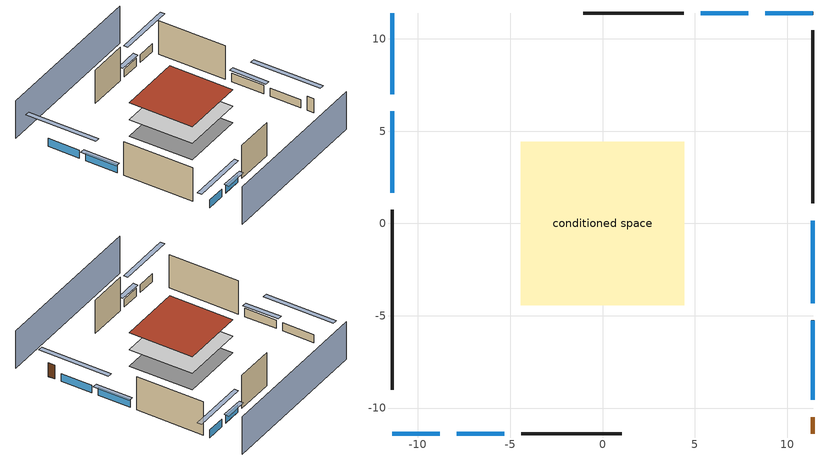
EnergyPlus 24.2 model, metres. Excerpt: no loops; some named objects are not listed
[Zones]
conditioned space
 floor outside (Floor1 construction): -4.44,-4.44 -4.44,4.44 4.44,4.44 4.44,-4.44 z0.61
 floor adiabatic (AdiabaticFloorConstruction): -4.44,-4.44 -4.44,4.44 4.44,4.44 4.44,-4.44 z3.05
 wall outside (AdiabaticWallConstruction 1): 11.41,-11.41 11.41,-10.49 z0.61:2.64
 wall outside (AdiabaticWallConstruction): -11.41,11.41 -11.41,7.01 / -11.41,6.08 -11.41,1.68 z0.61:1.8; 11.41,11.41 8.83,11.41 / 7.9,11.41 5.32,11.41 / -11.41,-11.41 -8.83,-11.41 / -7.9,-11.41 -5.32,-11.41 z0.61:1.74; 11.41,-9.57 11.41,-5.26 z0.61:1.77; 11.41,-4.33 11.41,0.16 z0.61:1.83
 wall outside (Wall1 construction): -11.41,0.75 -11.41,-9.02 z0.61:5.49
 wall outside (Wall2 construction): 4.39,11.41 -1.03,11.41 z0.61:5.49
 wall outside (Wall3 construction): 11.41,1.09 11.41,10.48 z0.61:5.49
 wall outside (Wall4 construction): -4.39,-11.41 1.03,-11.41 z0.61:5.49
 window (WindowConstruction): -11.41,11.41 -11.41,7.01 z0.61:1.8
 window (WindowConstruction 1): -11.41,6.08 -11.41,1.68 z0.61:1.8
 window (WindowConstruction 2): 11.41,11.41 8.83,11.41 z0.61:1.74
 window (WindowConstruction 3): 7.9,11.41 5.32,11.41 z0.61:1.74
 window (WindowConstruction 4): 11.41,-9.56 11.41,-5.26 z0.61:1.77
 window (WindowConstruction 5): 11.41,-4.33 11.41,0.16 z0.61:1.83
 window (WindowConstruction 6): -11.41,-11.41 -8.83,-11.41 z0.61:1.74
 window (WindowConstruction 7): -7.9,-11.41 -5.32,-11.41 z0.61:1.74
 door (Door): 11.41,-11.41 11.41,-10.49 z0.61:2.64
 ceiling adiabatic (AdiabaticFloorConstruction): 4.44,-4.44 4.44,4.44 -4.44,4.44 -4.44,-4.44 z3.05
 roof outside (Roof1 construction): -4.44,4.44 -4.44,-4.44 4.44,-4.44 4.44,4.44 z5.49
shading: 11.41,15.98 -11.41,15.98 / -11.41,-15.98 11.41,-15.98 z0:5.49; -11.41,4.26 -11.41,14.15 -12.02,14.15 -12.02,4.26 z4.54; -11.41,1.37 -11.41,6.38 -12.02,6.38 -12.02,1.37 z2.1; 6.09,11.41 14.15,11.41 14.15,12.02 6.09,12.02 z4.48; 5.02,11.41 8.2,11.41 8.2,12.02 5.02,12.02 z2.04; 11.41,-2.51 11.41,-12.31 12.02,-12.31 12.02,-2.51 z4.51; 11.41,0.46 11.41,-4.63 12.02,-4.63 12.02,0.46 z2.13; -6.09,-11.41 -14.15,-11.41 -14.15,-12.02 -6.09,-12.02 z4.48; -5.02,-11.41 -8.2,-11.41 -8.2,-12.02 -5.02,-12.02 z2.04
[Building]
Building 1: Terrain=Suburbs
[Site:Location]
Portland Intl Arpt_OR: Latitude {deg}=45.59; Longitude {deg}=-122.6; Time Zone {hr}=-8; Elevation {m}=33; Keep Site Location Information=Yes
[Site:GroundTemperature:Shallow]
10.2558, 8.96328, 8.85977, 9.47314, 11.9355, 14.3863, 16.5111, 17.8571, 17.9714, 16.8767, 14.8061, 12.4304
[Site:WaterMainsTemperature]
Calculation Method=Schedule; Temperature Schedule=mains temperature schedule
[Material] Roughness=Rough; Thermal Absorptance=0.9
Name | Thickness {m} | Conductivity {W/m-K} | Density {kg/m3} | Specific Heat {J/kg-K} | Solar Absorptance | Visible Absorptance
door material | 0.04445 | 0.0612267 | 512.64 | 1214.23 | 0.7 | 0.7
floor covering | 0.0127 | 0.0433444 | 54.468 | 1339.84 | 0.6 | 0.6
floor rigid ins | 0.051816 | 0.029427 | 32.04 | 1214.23 | 0.7 | 0.7
floor rigid ins 1; wall rigid ins | 0.512978 | 0.029427 | 32.04 | 1214.23 | 0.7 | 0.7
floor stud and cavity | 0.1397 | 0.0893242 | 92.3553 | 1139.71 | 0.7 | 0.7
floor stud and cavity 1 | 0.1397 | 1.75129 | 37.0049 | 1207.88 | 0.7 | 0.7
furniture material conditioned space 1 | 0.1524 | 0.115458 | 640.8 | 1214.23 | 0.6 | 0.6
gypsum board | 0.0127 | 0.160291 | 801 | 837.4 | 0.6 | 0.6
osb sheathing 0.5 in. | 0.0127 | 0.115458 | 512.64 | 1214.23 | 0.7 | 0.7
osb sheathing 0.75 in. | 0.01905 | 0.115458 | 512.64 | 1214.23 | 0.7 | 0.7
roof rigid ins | 0.103632 | 0.029427 | 32.04 | 1214.23 | 0.7 | 0.7
roof stud and cavity | 0.2032 | 0.0470591 | 78.34581 | 1123.46 | 0.7 | 0.7
slate or tile shingles | 0.01905 | 0.840978 | 1899.972 | 799.717 | 0.75 | 0.75
wall stud and cavity | 0.1397 | 0.0951301 | 139.0536 | 1170.24 | 0.7 | 0.7
wall stud and cavity 1 | 0.0889 | 0.380278 | 52.3479 | 1209.89 | 0.7 | 0.7
wall stud and cavity 2 | 0.0889 | 0.391764 | 83.0341 | 1211.67 | 0.7 | 0.7
wood siding | 0.0254 | 0.102417 | 544.68 | 1172.36 | 0.85 | 0.85
wood siding 1; wood siding 2 | 0.0254 | 0.102417 | 544.68 | 1172.36 | 0.7 | 0.7
[WindowMaterial:SimpleGlazingSystem]
WindowMaterial: U-Factor {W/m2-K}=4.76952; Solar Heat Gain Coefficient=0.63
[Construction]
AdiabaticFloorConstruction: floor stud and cavity 1, floor rigid ins 1, osb sheathing 0.75 in., floor covering
AdiabaticWallConstruction: wood siding 1, wall rigid ins, wall stud and cavity 1, gypsum board
AdiabaticWallConstruction 1: wood siding 2, wall rigid ins, wall stud and cavity 1, gypsum board
Door: door material
Floor1 construction: floor stud and cavity, floor rigid ins, osb sheathing 0.75 in., floor covering
furniture construction conditioned space 1: furniture material conditioned space 1
PartitionWallConstruction: gypsum board, wall stud and cavity 2, gypsum board
Roof1 construction: slate or tile shingles, roof rigid ins, osb sheathing 0.75 in., roof stud and cavity, gypsum board
Wall1 construction; Wall2 construction; Wall3 construction; Wall4 construction: wood siding, osb sheathing 0.5 in., wall stud and cavity, gypsum board
WindowConstruction; WindowConstruction 1; WindowConstruction 2; WindowConstruction 3; WindowConstruction 4; WindowConstruction 5; WindowConstruction 6; WindowConstruction 7: WindowMaterial
[Zone]
conditioned space: Multiplier=1; Volume {m3}=384.656; Part of Total Floor Area=Yes
[Space]
conditioned space 1: Zone=conditioned space; Volume {m3}=384.656
[SurfaceProperty:IncidentSolarMultiplier] Incident Solar Multiplier=1; Incident Solar Multiplier Schedule=trans schedule winter=0.85 summer=0.7
Window1; Window2; Window3; Window4; Window5; Window6; Window7; Window8
[InternalMass] Zone or ZoneList=conditioned space; Space or SpaceList=conditioned space 1
Name | Construction | Surface Area {m2}
furniture mass conditioned space 1 | furniture construction conditioned space 1 | 63.09974
partition wall mass | PartitionWallConstruction | 157.749
[ElectricEquipment] Zone or ZoneList or Space or SpaceList=conditioned space 1; Design Level Calculation Method=EquipmentLevel; Fraction Latent=0
Name | Schedule | Design Level {W} | Fraction Radiant | Fraction Lost
clothes dryer | clothes dryer schedule | 0 | 0 | 1
clothes washer | clothes washer schedule | 0 | 0 | 1
cooking range | cooking range schedule | 0 | 0 | 1
dishwasher | dishwasher schedule | 0 | 0 | 1
fridge | fridge schedule | 46.9578 | 0.6 | 0
fridge 1 | fridge schedule 1 | 100.822 | 0.6 | 0
mech vent house fan | mech vent house fan schedule | 0 | 0 | 1
mech vent house fan cfis | mech vent house fan cfis schedule | 0 | 0 | 0
whole house fan | Always On Discrete | 0 | 0 | 1
[OtherEquipment] Zone or ZoneList or Space or SpaceList=conditioned space 1; Design Level Calculation Method=EquipmentLevel
Name | Fuel Type | Schedule | Design Level {W} | Fraction Latent | Fraction Radiant | Fraction Lost
clothes dryer 1 | Electricity | clothes dryer schedule | 0 | 0 | 0 | 1
cooking range 1 | Electricity | cooking range schedule | 0 | 0 | 0 | 1
general water use latent | None | general water use schedule | 0 | 1 | 0 | 0
general water use sensible | None | general water use schedule | 0 | 0 | 0.6 | 0
mech vent house fan latent load; water heater lat | None | Always On Discrete | 0 | 1 | 0 | 0
mech vent house fan sensible load; water heater sens | None | Always On Discrete | 0 | 0 | 0 | 0
water heater energy adjustment1 | Electricity | Always On Discrete | 0.01 | 0 | 0 | 1
[ZoneInfiltration:DesignFlowRate] Zone or ZoneList or Space or SpaceList=conditioned space 1; Schedule=Always On Discrete; Design Flow Rate Calculation Method=Flow/Zone; Design Flow Rate {m3/s}=0
infil flow; natural vent flow; whole house fan flow
[AvailabilityManager:Scheduled]
central ac and furnace airloop Availability Manager: Schedule=Always On Discrete
[EnergyManagementSystem:GlobalVariable]
central_ac_and_furnace_airloop_Fan_RTF
infil_program_Qfan
infil_program_Qinf
natural_vent_program_Qnv
natural_vent_program_Qwhf
[EnergyManagementSystem:Sensor]
Name | Output:Variable or Output:Meter Index Key | Output:Variable or Output:Meter
airflow_gain | infil flow | Infiltration Sensible Heat Gain Energy
airflow_gain_1 | natural vent flow | Infiltration Sensible Heat Gain Energy
airflow_gain_2 | whole house fan flow | Infiltration Sensible Heat Gain Energy
airflow_loss | infil flow | Infiltration Sensible Heat Loss Energy
airflow_loss_1 | natural vent flow | Infiltration Sensible Heat Loss Energy
airflow_loss_2 | whole house fan flow | Infiltration Sensible Heat Loss Energy
clg_load_cond |  | Cooling:EnergyTransfer:Zone:CONDITIONED SPACE
clg_sp_s; clg_sp_s_1 | cooling setpoint | Schedule Value
cool_season | cooling season schedule | Schedule Value
htg_load_cond |  | Heating:EnergyTransfer:Zone:CONDITIONED SPACE
htg_sp_s; htg_sp_s_1 | heating setpoint | Schedule Value
ig_ee_conv | clothes dryer | Electric Equipment Convective Heating Energy
ig_ee_conv_2 | cooking range | Electric Equipment Convective Heating Energy
ig_ee_conv_4 | fridge | Electric Equipment Convective Heating Energy
ig_ee_conv_5 | fridge 1 | Electric Equipment Convective Heating Energy
ig_ee_conv_6 | whole house fan | Electric Equipment Convective Heating Energy
ig_ee_rad | clothes dryer | Electric Equipment Radiant Heating Energy
ig_ee_rad_2 | cooking range | Electric Equipment Radiant Heating Energy
ig_ee_rad_4 | fridge | Electric Equipment Radiant Heating Energy
ig_ee_rad_5 | fridge 1 | Electric Equipment Radiant Heating Energy
ig_ee_rad_6 | whole house fan | Electric Equipment Radiant Heating Energy
ig_oe_conv | clothes dryer 1 | Other Equipment Convective Heating Energy
ig_oe_conv_1 | cooking range 1 | Other Equipment Convective Heating Energy
ig_oe_conv_2 | general water use latent | Other Equipment Convective Heating Energy
ig_oe_conv_3 | general water use sensible | Other Equipment Convective Heating Energy
ig_oe_conv_4 | water heater energy adjustment1 | Other Equipment Convective Heating Energy
ig_oe_conv_5 | water heater lat | Other Equipment Convective Heating Energy
ig_oe_conv_6 | water heater sens | Other Equipment Convective Heating Energy
ig_oe_rad | clothes dryer 1 | Other Equipment Radiant Heating Energy
ig_oe_rad_1 | cooking range 1 | Other Equipment Radiant Heating Energy
ig_oe_rad_2 | general water use latent | Other Equipment Radiant Heating Energy
ig_oe_rad_3 | general water use sensible | Other Equipment Radiant Heating Energy
ig_oe_rad_4 | water heater energy adjustment1 | Other Equipment Radiant Heating Energy
ig_oe_rad_5 | water heater lat | Other Equipment Radiant Heating Energy
ig_oe_rad_6 | water heater sens | Other Equipment Radiant Heating Energy
im_conv | furniture mass conditioned space 1 | Surface Inside Face Convection Heat Gain Energy
im_conv_1 | partition wall mass | Surface Inside Face Convection Heat Gain Energy
im_ig | furniture mass conditioned space 1 | Surface Inside Face Internal Gains Radiation Heat Gain Energy
im_ig_1 | partition wall mass | Surface Inside Face Internal Gains Radiation Heat Gain Energy
im_lgt | furniture mass conditioned space 1 | Surface Inside Face Lights Radiation Heat Gain Energy
im_lgt_1 | partition wall mass | Surface Inside Face Lights Radiation Heat Gain Energy
im_sol | furniture mass conditioned space 1 | Surface Inside Face Solar Radiation Heat Gain Energy
im_sol_1 | partition wall mass | Surface Inside Face Solar Radiation Heat Gain Energy
im_surf | furniture mass conditioned space 1 | Surface Inside Face Net Surface Thermal Radiation Heat Gain Energy
im_surf_1 | partition wall mass | Surface Inside Face Net Surface Thermal Radiation Heat Gain Energy
mv_conv | mech vent house fan | Electric Equipment Convective Heating Energy
mv_conv_1 | mech vent house fan cfis | Electric Equipment Convective Heating Energy
mv_conv_2 | mech vent house fan latent load | Other Equipment Convective Heating Energy
mv_conv_3 | mech vent house fan sensible load | Other Equipment Convective Heating Energy
mv_rad | mech vent house fan | Electric Equipment Radiant Heating Energy
mv_rad_1 | mech vent house fan cfis | Electric Equipment Radiant Heating Energy
mv_rad_2 | mech vent house fan latent load | Other Equipment Radiant Heating Energy
mv_rad_3 | mech vent house fan sensible load | Other Equipment Radiant Heating Energy
natural_vent_s | natural vent schedule | Schedule Value
out_pb_s |  | Site Outdoor Air Barometric Pressure
out_wt_s |  | Site Outdoor Air Humidity Ratio
site_vw_s |  | Site Wind Speed
ss_back_out | Window1 | Surface Window Shortwave from Zone Back Out Window Heat Transfer Rate
ss_back_out_1 | Window2 | Surface Window Shortwave from Zone Back Out Window Heat Transfer Rate
ss_back_out_2 | Window3 | Surface Window Shortwave from Zone Back Out Window Heat Transfer Rate
ss_back_out_3 | Window4 | Surface Window Shortwave from Zone Back Out Window Heat Transfer Rate
ss_back_out_4 | Window5 | Surface Window Shortwave from Zone Back Out Window Heat Transfer Rate
ss_back_out_5 | Window6 | Surface Window Shortwave from Zone Back Out Window Heat Transfer Rate
ss_back_out_6 | Window7 | Surface Window Shortwave from Zone Back Out Window Heat Transfer Rate
ss_back_out_7 | Window8 | Surface Window Shortwave from Zone Back Out Window Heat Transfer Rate
ss_conv | Door1 | Surface Inside Face Convection Heat Gain Energy
ss_conv_1 | Window1 | Surface Inside Face Convection Heat Gain Energy
ss_conv_2 | Window2 | Surface Inside Face Convection Heat Gain Energy
ss_conv_3 | Window3 | Surface Inside Face Convection Heat Gain Energy
ss_conv_4 | Window4 | Surface Inside Face Convection Heat Gain Energy
ss_conv_5 | Window5 | Surface Inside Face Convection Heat Gain Energy
ss_conv_6 | Window6 | Surface Inside Face Convection Heat Gain Energy
ss_conv_7 | Window7 | Surface Inside Face Convection Heat Gain Energy
ss_conv_8 | Window8 | Surface Inside Face Convection Heat Gain Energy
ss_ig | Door1 | Surface Inside Face Internal Gains Radiation Heat Gain Energy
ss_ig_1 | Window1 | Surface Inside Face Internal Gains Radiation Heat Gain Energy
ss_ig_2 | Window2 | Surface Inside Face Internal Gains Radiation Heat Gain Energy
ss_ig_3 | Window3 | Surface Inside Face Internal Gains Radiation Heat Gain Energy
ss_ig_4 | Window4 | Surface Inside Face Internal Gains Radiation Heat Gain Energy
ss_ig_5 | Window5 | Surface Inside Face Internal Gains Radiation Heat Gain Energy
ss_ig_6 | Window6 | Surface Inside Face Internal Gains Radiation Heat Gain Energy
ss_ig_7 | Window7 | Surface Inside Face Internal Gains Radiation Heat Gain Energy
ss_ig_8 | Window8 | Surface Inside Face Internal Gains Radiation Heat Gain Energy
ss_lgt | Door1 | Surface Inside Face Lights Radiation Heat Gain Energy
ss_sol | Door1 | Surface Inside Face Solar Radiation Heat Gain Energy
ss_surf | Door1 | Surface Inside Face Net Surface Thermal Radiation Heat Gain Energy
ss_surf_1 | Window1 | Surface Inside Face Net Surface Thermal Radiation Heat Gain Energy
ss_surf_2 | Window2 | Surface Inside Face Net Surface Thermal Radiation Heat Gain Energy
ss_surf_3 | Window3 | Surface Inside Face Net Surface Thermal Radiation Heat Gain Energy
ss_surf_4 | Window4 | Surface Inside Face Net Surface Thermal Radiation Heat Gain Energy
ss_surf_5 | Window5 | Surface Inside Face Net Surface Thermal Radiation Heat Gain Energy
ss_surf_6 | Window6 | Surface Inside Face Net Surface Thermal Radiation Heat Gain Energy
ss_surf_7 | Window7 | Surface Inside Face Net Surface Thermal Radiation Heat Gain Energy
ss_surf_8 | Window8 | Surface Inside Face Net Surface Thermal Radiation Heat Gain Energy
ss_trans_in | Window1 | Surface Window Transmitted Solar Radiation Rate
ss_trans_in_1 | Window2 | Surface Window Transmitted Solar Radiation Rate
ss_trans_in_2 | Window3 | Surface Window Transmitted Solar Radiation Rate
ss_trans_in_3 | Window4 | Surface Window Transmitted Solar Radiation Rate
ss_trans_in_4 | Window5 | Surface Window Transmitted Solar Radiation Rate
ss_trans_in_5 | Window6 | Surface Window Transmitted Solar Radiation Rate
ss_trans_in_6 | Window7 | Surface Window Transmitted Solar Radiation Rate
ss_trans_in_7 | Window8 | Surface Window Transmitted Solar Radiation Rate
ss_trans_out | Window1 | Surface Inside Face Initial Transmitted Diffuse Transmitted Out Window Solar Radiation Rate
ss_trans_out_1 | Window2 | Surface Inside Face Initial Transmitted Diffuse Transmitted Out Window Solar Radiation Rate
ss_trans_out_2 | Window3 | Surface Inside Face Initial Transmitted Diffuse Transmitted Out Window Solar Radiation Rate
ss_trans_out_3 | Window4 | Surface Inside Face Initial Transmitted Diffuse Transmitted Out Window Solar Radiation Rate
ss_trans_out_4 | Window5 | Surface Inside Face Initial Transmitted Diffuse Transmitted Out Window Solar Radiation Rate
ss_trans_out_5 | Window6 | Surface Inside Face Initial Transmitted Diffuse Transmitted Out Window Solar Radiation Rate
ss_trans_out_6 | Window7 | Surface Inside Face Initial Transmitted Diffuse Transmitted Out Window Solar Radiation Rate
ss_trans_out_7 | Window8 | Surface Inside Face Initial Transmitted Diffuse Transmitted Out Window Solar Radiation Rate
s_conv | Floor1 | Surface Inside Face Convection Heat Gain Energy
s_conv_1 | inferred conditioned ceiling | Surface Inside Face Convection Heat Gain Energy
s_conv_2 | inferred conditioned floor | Surface Inside Face Convection Heat Gain Energy
s_conv_3 | Roof1 | Surface Inside Face Convection Heat Gain Energy
s_conv_4 | Wall1 | Surface Inside Face Convection Heat Gain Energy
s_conv_5 | Wall2 | Surface Inside Face Convection Heat Gain Energy
s_conv_6 | Wall3 | Surface Inside Face Convection Heat Gain Energy
s_conv_7 | Wall4 | Surface Inside Face Convection Heat Gain Energy
s_ig | Floor1 | Surface Inside Face Internal Gains Radiation Heat Gain Energy
s_ig_1 | inferred conditioned ceiling | Surface Inside Face Internal Gains Radiation Heat Gain Energy
s_ig_2 | inferred conditioned floor | Surface Inside Face Internal Gains Radiation Heat Gain Energy
s_ig_3 | Roof1 | Surface Inside Face Internal Gains Radiation Heat Gain Energy
s_ig_4 | Wall1 | Surface Inside Face Internal Gains Radiation Heat Gain Energy
s_ig_5 | Wall2 | Surface Inside Face Internal Gains Radiation Heat Gain Energy
s_ig_6 | Wall3 | Surface Inside Face Internal Gains Radiation Heat Gain Energy
s_ig_7 | Wall4 | Surface Inside Face Internal Gains Radiation Heat Gain Energy
s_lgt | Floor1 | Surface Inside Face Lights Radiation Heat Gain Energy
s_lgt_1 | inferred conditioned ceiling | Surface Inside Face Lights Radiation Heat Gain Energy
s_lgt_2 | inferred conditioned floor | Surface Inside Face Lights Radiation Heat Gain Energy
s_lgt_3 | Roof1 | Surface Inside Face Lights Radiation Heat Gain Energy
s_lgt_4 | Wall1 | Surface Inside Face Lights Radiation Heat Gain Energy
s_lgt_5 | Wall2 | Surface Inside Face Lights Radiation Heat Gain Energy
s_lgt_6 | Wall3 | Surface Inside Face Lights Radiation Heat Gain Energy
s_lgt_7 | Wall4 | Surface Inside Face Lights Radiation Heat Gain Energy
s_sol | Floor1 | Surface Inside Face Solar Radiation Heat Gain Energy
s_sol_1 | inferred conditioned ceiling | Surface Inside Face Solar Radiation Heat Gain Energy
s_sol_2 | inferred conditioned floor | Surface Inside Face Solar Radiation Heat Gain Energy
s_sol_3 | Roof1 | Surface Inside Face Solar Radiation Heat Gain Energy
s_sol_4 | Wall1 | Surface Inside Face Solar Radiation Heat Gain Energy
s_sol_5 | Wall2 | Surface Inside Face Solar Radiation Heat Gain Energy
s_sol_6 | Wall3 | Surface Inside Face Solar Radiation Heat Gain Energy
s_sol_7 | Wall4 | Surface Inside Face Solar Radiation Heat Gain Energy
s_surf | Floor1 | Surface Inside Face Net Surface Thermal Radiation Heat Gain Energy
s_surf_1 | inferred conditioned ceiling | Surface Inside Face Net Surface Thermal Radiation Heat Gain Energy
s_surf_2 | inferred conditioned floor | Surface Inside Face Net Surface Thermal Radiation Heat Gain Energy
s_surf_3 | Roof1 | Surface Inside Face Net Surface Thermal Radiation Heat Gain Energy
s_surf_4 | Wall1 | Surface Inside Face Net Surface Thermal Radiation Heat Gain Energy
s_surf_5 | Wall2 | Surface Inside Face Net Surface Thermal Radiation Heat Gain Energy
s_surf_6 | Wall3 | Surface Inside Face Net Surface Thermal Radiation Heat Gain Energy
s_surf_7 | Wall4 | Surface Inside Face Net Surface Thermal Radiation Heat Gain Energy
water_heater_T_set | water heater setpoint | Schedule Value
[EnergyManagementSystem:Actuator]
Name | Actuated Component Unique | Actuated Component Type | Actuated Component Control Type
fridge_schedule_1_act | fridge schedule 1 | Schedule:Constant | Schedule Value
fridge_schedule_act | fridge schedule | Schedule:Constant | Schedule Value
infil_flow_act | infil flow | Zone Infiltration | Air Exchange Flow Rate
mech_vent_house_fan_cfis_act | mech vent house fan cfis | ElectricEquipment | Electricity Rate
mech_vent_house_fan_latent_load_act | mech vent house fan latent load | OtherEquipment | Power Level
mech_vent_house_fan_sensible_load_act | mech vent house fan sensible load | OtherEquipment | Power Level
natural_vent_flow_act | natural vent flow | Zone Infiltration | Air Exchange Flow Rate
water_heater_HPWHSchedOverride | water heater setpoint | Schedule:Constant | Schedule Value
water_heater_hpwh_ec_adj_act | water heater energy adjustment1 | OtherEquipment | Power Level
water_heater_lat_act | water heater lat | OtherEquipment | Power Level
water_heater_LESchedOverride | water heater BottomElementSetpoint | Schedule:Constant | Schedule Value
water_heater_sens_act | water heater sens | OtherEquipment | Power Level
water_heater_UESchedOverride | water heater TopElementSetpoint | Schedule:Constant | Schedule Value
whole_house_fan_act | whole house fan | ElectricEquipment | Electricity Rate
whole_house_fan_flow_act | whole house fan flow | Zone Infiltration | Air Exchange Flow Rate
[EnergyManagementSystem:Program]
central_ac_and_furnace_supply_fan_disaggregate_program: Set central_ac_and_furnace_supply_fan_clg = 0; If central_ac_and_furnace_clg_coil_s > 0; Set central_ac_and_furnace_supply_fan_clg = central_ac_and_furnace_supply_fan_s; EndIf
central_ac_and_furnace_supply_fan_disaggregate_program_1: Set central_ac_and_furnace_supply_fan_primary_htg = 0; If central_ac_and_furnace_htg_coil_s > 0; Set central_ac_and_furnace_supply_fan_primary_htg = central_ac_and_furnace_supply_fan_s_1; EndIf
fridge_schedule_1_program: Set Tin = fridge_tin_s_1*(9.0/5.0)+32.0; Set fridge_schedule_1_act = 0; If (Hour == 0); Set fridge_schedule_1_act = (-0.487+0.019*Tin); ElseIf (Hour == 1); Set fridge_schedule_1_act = (-0.34+0.016*Tin); ElseIf (Hour == 2); Set fridge_schedule_1_act = (-0.37+0.017*Tin); ElseIf (Hour == 3); Set fridge_schedule_1_act = (-0.361+0.016*Tin); ElseIf (Hour == 4); Set fridge_schedule_1_act = (-0.515+0.018*Tin); ElseIf (Hour == 5); Set fridge_schedule_1_act = (-0.684+0.021*Tin); ElseIf (Hour == 6); Set fridge_schedule_1_act = (-0.471+0.019*Tin); ElseIf (Hour == 7); Set fridge_schedule_1_act = (-0.159+0.015*Tin); ElseIf (Hour == 8); Set fridge_schedule_1_act = (-0.079+0.015*Tin); ElseIf (Hour == 9); Set fridge_schedule_1_act = (-0.417+0.019*Tin); ElseIf (Hour == 10); Set fridge_schedule_1_act = (-0.411+0.018*Tin); ElseIf (Hour == 11); Set fridge_schedule_1_act = (-0.386+0.018*Tin); ElseIf (Hour == 12); Set fridge_schedule_1_act = (-0.24+0.016*Tin); ElseIf (Hour == 13); Set fridge_schedule_1_act = (-0.314+0.017*Tin); ElseIf (Hour == 14); Set fridge_schedule_1_act = (-0.16+0.015*Tin); ElseIf (Hour == 15); Set fridge_schedule_1_act = (-0.121+0.015*Tin); ElseIf (Hour == 16); Set fridge_schedule_1_act = (-0.469+0.02*Tin); ElseIf (Hour == 17); Set fridge_schedule_1_act = (-0.412+0.02*Tin); ElseIf (Hour == 18); Set fridge_schedule_1_act = (-0.091+0.017*Tin); ElseIf (Hour == 19); Set fridge_schedule_1_act = (-0.077+0.014*Tin); ElseIf (Hour == 20); Set fridge_schedule_1_act = (-0.118+0.016*Tin); ElseIf (Hour == 21); Set fridge_schedule_1_act = (-0.247+0.017*Tin); ElseIf (Hour == 22); Set fridge_schedule_1_act = (-0.445+0.019*Tin); ElseIf (Hour == 23); Set fridge_schedule_1_act = (-0.544+0.02*Tin); EndIf
fridge_schedule_program: Set Tin = fridge_tin_s*(9.0/5.0)+32.0; Set fridge_schedule_act = 0; If (Hour == 0); Set fridge_schedule_act = (-0.487+0.019*Tin); ElseIf (Hour == 1); Set fridge_schedule_act = (-0.34+0.016*Tin); ElseIf (Hour == 2); Set fridge_schedule_act = (-0.37+0.017*Tin); ElseIf (Hour == 3); Set fridge_schedule_act = (-0.361+0.016*Tin); ElseIf (Hour == 4); Set fridge_schedule_act = (-0.515+0.018*Tin); ElseIf (Hour == 5); Set fridge_schedule_act = (-0.684+0.021*Tin); ElseIf (Hour == 6); Set fridge_schedule_act = (-0.471+0.019*Tin); ElseIf (Hour == 7); Set fridge_schedule_act = (-0.159+0.015*Tin); ElseIf (Hour == 8); Set fridge_schedule_act = (-0.079+0.015*Tin); ElseIf (Hour == 9); Set fridge_schedule_act = (-0.417+0.019*Tin); ElseIf (Hour == 10); Set fridge_schedule_act = (-0.411+0.018*Tin); ElseIf (Hour == 11); Set fridge_schedule_act = (-0.386+0.018*Tin); ElseIf (Hour == 12); Set fridge_schedule_act = (-0.24+0.016*Tin); ElseIf (Hour == 13); Set fridge_schedule_act = (-0.314+0.017*Tin); ElseIf (Hour == 14); Set fridge_schedule_act = (-0.16+0.015*Tin); ElseIf (Hour == 15); Set fridge_schedule_act = (-0.121+0.015*Tin); ElseIf (Hour == 16); Set fridge_schedule_act = (-0.469+0.02*Tin); ElseIf (Hour == 17); Set fridge_schedule_act = (-0.412+0.02*Tin); ElseIf (Hour == 18); Set fridge_schedule_act = (-0.091+0.017*Tin); ElseIf (Hour == 19); Set fridge_schedule_act = (0.077+0.014*Tin); ElseIf (Hour == 20); Set fridge_schedule_act = (-0.118+0.016*Tin); ElseIf (Hour == 21); Set fridge_schedule_act = (-0.247+0.017*Tin); ElseIf (Hour == 22); Set fridge_schedule_act = (-0.445+0.019*Tin); ElseIf (Hour == 23); Set fridge_schedule_act = (-0.544+0.02*Tin); EndIf
natural_vent_program: Set Tin = tin_s; Set Tout = tout_s; Set Wout = out_wt_s; Set Pbar = out_pb_s; Set Phiout = (@RhFnTdbWPb Tout Wout Pbar); Set MaxHR = 0.0115; Set Tnvsp = (htg_sp_s + clg_sp_s) / 2; Set NVavail = natural_vent_s; Set ClgSsnAvail = cool_season; Set Qnv = 0; Set Qwhf = 0; Set whole_house_fan_act = 0; If ((Wout < MaxHR) && (Tin > Tout) && (Tin > Tnvsp) && (ClgSsnAvail > 0)); Set WHF_Flow = 0; Set Adj = (Tin-Tnvsp)/(Tin-Tout); Set Adj = (@Min Adj 1); Set Adj = (@Max Adj 0); If (WHF_Flow > 0); Set Qwhf = WHF_Flow*Adj; Set WHF_W = 0; Set whole_house_fan_act = WHF_W*Adj; ElseIf (NVavail > 0); Set NVArea = 0; Set Cs = 0.00017937135914540493; Set Cw = 9.237329498666685e-05; Set Tdiff = Tin-Tout; Set dT = (@Abs Tdiff); Set Vwind = site_vw_s; Set SGNV = NVArea*Adj*((((Cs*dT)+(Cw*(Vwind^2)))^0.5)/1000); Set MaxNV = 2.1369780228096005; Set Qnv = (@Min SGNV MaxNV); EndIf; EndIf; Set natural_vent_flow_act = Qnv; Set whole_house_fan_flow_act = Qwhf; Set natural_vent_program_Qnv = Qnv; Set natural_vent_program_Qwhf = Qwhf
total_airflows_program: Set total_infil_flow_rate = 0; Set total_mechvent_flow_rate = 0; Set total_natvent_flow_rate = 0; Set total_whf_flow_rate = 0; Set total_infil_flow_rate = total_infil_flow_rate + (infil_program_Qinf * 1); Set total_mechvent_flow_rate = total_mechvent_flow_rate + (infil_program_Qfan * 1); Set total_natvent_flow_rate = total_natvent_flow_rate + (natural_vent_program_Qnv * 1); Set total_whf_flow_rate = total_whf_flow_rate + (natural_vent_program_Qwhf * 1)
total_loads_program: Set loads_htg_tot = 0; Set loads_clg_tot = 0; If htg_load_cond > 0; Set loads_htg_tot = loads_htg_tot + (htg_load_cond - clg_load_cond) * 1.0; EndIf; Set loads_htg_tot = (@Max loads_htg_tot 0); If clg_load_cond > 0; Set loads_clg_tot = loads_clg_tot + (clg_load_cond - htg_load_cond) * 1.0; EndIf; Set loads_clg_tot = (@Max loads_clg_tot 0)
[Schedule:Day:Interval]
trans schedule winter=0.85 summer=0.7 day; trans schedule winter=0.85 summer=0.7 day 2: No, 24:00, 0.85
trans schedule winter=0.85 summer=0.7 day 1: No, 24:00, 0.7
trans schedule winter=0.85 summer=0.7 default day; clothes dryer schedule day 1; clothes dryer schedule default day; clothes washer schedule day 1; clothes washer schedule default day; cooking range schedule day 1; cooking range schedule default day; dishwasher schedule day 1; dishwasher schedule default day; general water use schedule day 1; general water use schedule default day: No, 24:00, 0
[Schedule:Week:Daily]
trans schedule winter=0.85 summer=0.7 Week Rule - Jan1-May26: trans schedule winter=0.85 summer=0.7 day, trans schedule winter=0.85 summer=0.7 day, trans schedule winter=0.85 summer=0.7 day, trans schedule winter=0.85 summer=0.7 day, trans schedule winter=0.85 summer=0.7 day, trans schedule winter=0.85 summer=0.7 day, trans schedule winter=0.85 summer=0.7 day, trans schedule winter=0.85 summer=0.7 default day, trans schedule winter=0.85 summer=0.7 default day, trans schedule winter=0.85 summer=0.7 default day, trans schedule winter=0.85 summer=0.7 default day, trans schedule winter=0.85 summer=0.7 default day
trans schedule winter=0.85 summer=0.7 Week Rule - May27-Jun2: trans schedule winter=0.85 summer=0.7 day, trans schedule winter=0.85 summer=0.7 day, trans schedule winter=0.85 summer=0.7 day, trans schedule winter=0.85 summer=0.7 day, trans schedule winter=0.85 summer=0.7 day, trans schedule winter=0.85 summer=0.7 day 1, trans schedule winter=0.85 summer=0.7 day 1, trans schedule winter=0.85 summer=0.7 default day, trans schedule winter=0.85 summer=0.7 default day, trans schedule winter=0.85 summer=0.7 default day, trans schedule winter=0.85 summer=0.7 default day, trans schedule winter=0.85 summer=0.7 default day
trans schedule winter=0.85 summer=0.7 Week Rule - Jun3-Sep29: trans schedule winter=0.85 summer=0.7 day 1, trans schedule winter=0.85 summer=0.7 day 1, trans schedule winter=0.85 summer=0.7 day 1, trans schedule winter=0.85 summer=0.7 day 1, trans schedule winter=0.85 summer=0.7 day 1, trans schedule winter=0.85 summer=0.7 day 1, trans schedule winter=0.85 summer=0.7 day 1, trans schedule winter=0.85 summer=0.7 default day, trans schedule winter=0.85 summer=0.7 default day, trans schedule winter=0.85 summer=0.7 default day, trans schedule winter=0.85 summer=0.7 default day, trans schedule winter=0.85 summer=0.7 default day
trans schedule winter=0.85 summer=0.7 Week Rule - Sep30-Oct6: trans schedule winter=0.85 summer=0.7 day 1, trans schedule winter=0.85 summer=0.7 day 2, trans schedule winter=0.85 summer=0.7 day 2, trans schedule winter=0.85 summer=0.7 day 2, trans schedule winter=0.85 summer=0.7 day 2, trans schedule winter=0.85 summer=0.7 day 2, trans schedule winter=0.85 summer=0.7 day 2, trans schedule winter=0.85 summer=0.7 default day, trans schedule winter=0.85 summer=0.7 default day, trans schedule winter=0.85 summer=0.7 default day, trans schedule winter=0.85 summer=0.7 default day, trans schedule winter=0.85 summer=0.7 default day
trans schedule winter=0.85 summer=0.7 Week Rule - Oct7-Dec31: trans schedule winter=0.85 summer=0.7 day 2, trans schedule winter=0.85 summer=0.7 day 2, trans schedule winter=0.85 summer=0.7 day 2, trans schedule winter=0.85 summer=0.7 day 2, trans schedule winter=0.85 summer=0.7 day 2, trans schedule winter=0.85 summer=0.7 day 2, trans schedule winter=0.85 summer=0.7 day 2, trans schedule winter=0.85 summer=0.7 default day, trans schedule winter=0.85 summer=0.7 default day, trans schedule winter=0.85 summer=0.7 default day, trans schedule winter=0.85 summer=0.7 default day, trans schedule winter=0.85 summer=0.7 default day
clothes dryer schedule Week Rule - Jan1-Dec31: clothes dryer schedule day 1, clothes dryer schedule day 1, clothes dryer schedule day 1, clothes dryer schedule day 1, clothes dryer schedule day 1, clothes dryer schedule day 1, clothes dryer schedule day 1, clothes dryer schedule default day, clothes dryer schedule default day, clothes dryer schedule default day, clothes dryer schedule default day, clothes dryer schedule default day
clothes washer schedule Week Rule - Jan1-Dec31: clothes washer schedule day 1, clothes washer schedule day 1, clothes washer schedule day 1, clothes washer schedule day 1, clothes washer schedule day 1, clothes washer schedule day 1, clothes washer schedule day 1, clothes washer schedule default day, clothes washer schedule default day, clothes washer schedule default day, clothes washer schedule default day, clothes washer schedule default day
cooking range schedule Week Rule - Jan1-Dec31: cooking range schedule day 1, cooking range schedule day 1, cooking range schedule day 1, cooking range schedule day 1, cooking range schedule day 1, cooking range schedule day 1, cooking range schedule day 1, cooking range schedule default day, cooking range schedule default day, cooking range schedule default day, cooking range schedule default day, cooking range schedule default day
dishwasher schedule Week Rule - Jan1-Dec31: dishwasher schedule day 1, dishwasher schedule day 1, dishwasher schedule day 1, dishwasher schedule day 1, dishwasher schedule day 1, dishwasher schedule day 1, dishwasher schedule day 1, dishwasher schedule default day, dishwasher schedule default day, dishwasher schedule default day, dishwasher schedule default day, dishwasher schedule default day
general water use schedule Week Rule - Jan1-Dec31: general water use schedule day 1, general water use schedule day 1, general water use schedule day 1, general water use schedule day 1, general water use schedule day 1, general water use schedule day 1, general water use schedule day 1, general water use schedule default day, general water use schedule default day, general water use schedule default day, general water use schedule default day, general water use schedule default day
[Schedule:Year]
trans schedule winter=0.85 summer=0.7: trans schedule winter=0.85 summer=0.7 Week Rule - Jan1-May26, 1, 1, 5, 26, trans schedule winter=0.85 summer=0.7 Week Rule - May27-Jun2, 5, 27, 6, 2, trans schedule winter=0.85 summer=0.7 Week Rule - Jun3-Sep29, 6, 3, 9, 29, trans schedule winter=0.85 summer=0.7 Week Rule - Sep30-Oct6, 9, 30, 10, 6, trans schedule winter=0.85 summer=0.7 Week Rule - Oct7-Dec31, 10, 7, 12, 31
clothes dryer schedule: clothes dryer schedule Week Rule - Jan1-Dec31, 1, 1, 12, 31
clothes washer schedule: clothes washer schedule Week Rule - Jan1-Dec31, 1, 1, 12, 31
cooking range schedule: cooking range schedule Week Rule - Jan1-Dec31, 1, 1, 12, 31
dishwasher schedule: dishwasher schedule Week Rule - Jan1-Dec31, 1, 1, 12, 31
general water use schedule: general water use schedule Week Rule - Jan1-Dec31, 1, 1, 12, 31
[Schedule:Constant]
Name | Hourly Value
fridge schedule; fridge schedule 1 | 0
mech vent house fan schedule; mech vent house fan cfis schedule; Always On Discrete | 1
[Schedule:Compact]
mains temperature schedule: Through: 01/01, For: AllDays, Until: 24:00, 13.0633, Through: 01/02, For: AllDays, Until: 24:00, 13.0189, Through: 01/03, For: AllDays, Until: 24:00, 12.975, Through: 01/04, For: AllDays, Until: 24:00, 12.9328, Through: 01/05, For: AllDays, Until: 24:00, 12.8917, Through: 01/06, For: AllDays, Until: 24:00, 12.8517, Through: 01/07, For: AllDays, Until: 24:00, 12.8122, Through: 01/08, For: AllDays, Until: 24:00, 12.7744, Through: 01/09, For: AllDays, Until: 24:00, 12.7378, Through: 01/10, For: AllDays, Until: 24:00, 12.7017, Through: 01/11, For: AllDays, Until: 24:00, 12.6672, Through: 01/12, For: AllDays, Until: 24:00, 12.6339, Through: 01/13, For: AllDays, Until: 24:00, 12.6017, Through: 01/14, For: AllDays, Until: 24:00, 12.5706, Through: 01/15, For: AllDays, Until: 24:00, 12.5411, Through: 01/16, For: AllDays, Until: 24:00, 12.5122, Through: 01/17, For: AllDays, Until: 24:00, 12.485, Through: 01/18, For: AllDays, Until: 24:00, 12.4583, Through: 01/19, For: AllDays, Until: 24:00, 12.4333, Through: 01/20, For: AllDays, Until: 24:00, 12.41, Through: 01/21, For: AllDays, Until: 24:00, 12.3872, Through: 01/22, For: AllDays, Until: 24:00, 12.3661, Through: 01/23, For: AllDays, Until: 24:00, 12.3456, Through: 01/24, For: AllDays, Until: 24:00, 12.3272, Through: 01/25, For: AllDays, Until: 24:00, 12.3094, Through: 01/26, For: AllDays, Until: 24:00, 12.2933, Through: 01/27, For: AllDays, Until: 24:00, 12.2783, Through: 01/28, For: AllDays, Until: 24:00, 12.2644, Through: 01/29, For: AllDays, Until: 24:00, 12.2517, Through: 01/30, For: AllDays, Until: 24:00, 12.2406, Through: 01/31, For: AllDays, Until: 24:00, 12.2306, Through: 02/01, For: AllDays, Until: 24:00, 12.2222, Through: 02/02, For: AllDays, Until: 24:00, 12.215, Through: 02/03, For: AllDays, Until: 24:00, 12.2089, Through: 02/04, For: AllDays, Until: 24:00, 12.2039, Through: 02/05, For: AllDays, Until: 24:00, 12.2006, Through: 02/06, For: AllDays, Until: 24:00, 12.1983, Through: 02/07, For: AllDays, Until: 24:00, 12.1978, Through: 02/08, For: AllDays, Until: 24:00, 12.1978, Through: 02/09, For: AllDays, Until: 24:00, 12.2, Through: 02/10, For: AllDays, Until: 24:00, 12.2028, Through: 02/11, For: AllDays, Until: 24:00, 12.2072, Through: 02/12, For: AllDays, Until: 24:00, 12.2128, Through: 02/13, For: AllDays, Until: 24:00, 12.2194, Through: 02/14, For: AllDays, Until: 24:00, 12.2278, Through: 02/15, For: AllDays, Until: 24:00, 12.2372, Through: 02/16, For: AllDays, Until: 24:00, 12.2483, Through: 02/17, For: AllDays, Until: 24:00, 12.26, Through: 02/18, For: AllDays, Until: 24:00, 12.2733, Through: 02/19, For: AllDays, Until: 24:00, 12.2883, Through: 02/20, For: AllDays, Until: 24:00, 12.3039, Through: 02/21, For: AllDays, Until: 24:00, 12.3211, Through: 02/22, For: AllDays, Until: 24:00, 12.3394, Through: 02/23, For: AllDays, Until: 24:00, 12.3594, Through: 02/24, For: AllDays, Until: 24:00, 12.38, Through: 02/25, For: AllDays, Until: 24:00, 12.4022, Through: 02/26, For: AllDays, Until: 24:00, 12.4256, Through: 02/27, For: AllDays, Until: 24:00, 12.4506, Through: 02/28, For: AllDays, Until: 24:00, 12.4761, Through: 03/01, For: AllDays, Until: 24:00, 12.5033, Through: 03/02, For: AllDays, Until: 24:00, 12.5317, Through: 03/03, For: AllDays, Until: 24:00, 12.5611, Through: 03/04, For: AllDays, Until: 24:00, 12.5917, Through: 03/05, For: AllDays, Until: 24:00, 12.6233, Through: 03/06, For: AllDays, Until: 24:00, 12.6567, Through: 03/07, For: AllDays, Until: 24:00, 12.6906, Through: 03/08, For: AllDays, Until: 24:00, 12.7261, Through: 03/09, For: AllDays, Until: 24:00, 12.7628, Through: 03/10, For: AllDays, Until: 24:00, 12.8, Through: 03/11, For: AllDays, Until: 24:00, 12.8389, Through: 03/12, For: AllDays, Until: 24:00, 12.8789, Through: 03/13, For: AllDays, Until: 24:00, 12.9194, Through: 03/14, For: AllDays, Until: 24:00, 12.9617, Through: 03/15, For: AllDays, Until: 24:00, 13.0044, Through: 03/16, For: AllDays, Until: 24:00, 13.0489, Through: 03/17, For: AllDays, Until: 24:00, 13.0939, Through: 03/18, For: AllDays, Until: 24:00, 13.14, Through: 03/19, For: AllDays, Until: 24:00, 13.1872, Through: 03/20, For: AllDays, Until: 24:00, 13.2356, Through: 03/21, For: AllDays, Until: 24:00, 13.285, Through: 03/22, For: AllDays, Until: 24:00, 13.335, Through: 03/23, For: AllDays, Until: 24:00, 13.3861, Through: 03/24, For: AllDays, Until: 24:00, 13.4383, Through: 03/25, For: AllDays, Until: 24:00, 13.4911, Through: 03/26, For: AllDays, Until: 24:00, 13.545, Through: 03/27, For: AllDays, Until: 24:00, 13.6, Through: 03/28, For: AllDays, Until: 24:00, 13.6556, Through: 03/29, For: AllDays, Until: 24:00, 13.7122, Through: 03/30, For: AllDays, Until: 24:00, 13.77, Through: 03/31, For: AllDays, Until: 24:00, 13.8283, Through: 04/01, For: AllDays, Until: 24:00, 13.8872, Through: 04/02, For: AllDays, Until: 24:00, 13.9472, Through: 04/03, For: AllDays, Until: 24:00, 14.0078, Through: 04/04, For: AllDays, Until: 24:00, 14.0689, Through: 04/05, For: AllDays, Until: 24:00, 14.1311, Through: 04/06, For: AllDays, Until: 24:00, 14.1944, Through: 04/07, For: AllDays, Until: 24:00, 14.2578, Through: 04/08, For: AllDays, Until: 24:00, 14.3222, Through: 04/09, For: AllDays, Until: 24:00, 14.3872, Through: 04/10, For: AllDays, Until: 24:00, 14.4528, Through: 04/11, For: AllDays, Until: 24:00, 14.5189, Through: 04/12, For: AllDays, Until: 24:00, 14.5856, Through: 04/13, For: AllDays, Until: 24:00, 14.6533, Through: 04/14, For: AllDays, Until: 24:00, 14.7211, Through: 04/15, For: AllDays, Until: 24:00, 14.7894, Through: 04/16, For: AllDays, Until: 24:00, 14.8589, Through: 04/17, For: AllDays, Until: 24:00, 14.9283, Through: 04/18, For: AllDays, Until: 24:00, 14.9983, Through: 04/19, For: AllDays, Until: 24:00, 15.0689, Through: 04/20, For: AllDays, Until: 24:00, 15.14, Through: 04/21, For: AllDays, Until: 24:00, 15.2111, Through: 04/22, For: AllDays, Until: 24:00, 15.2833, Through: 04/23, For: AllDays, Until: 24:00, 15.3556, Through: 04/24, For: AllDays, Until: 24:00, 15.4278, Through: 04/25, For: AllDays, Until: 24:00, 15.5006, Through: 04/26, For: AllDays, Until: 24:00, 15.5739, Through: 04/27, For: AllDays, Until: 24:00, 15.6478, Through: 04/28, For: AllDays, Until: 24:00, 15.7211, Through: 04/29, For: AllDays, Until: 24:00, 15.7956, Through: 04/30, For: AllDays, Until: 24:00, 15.8694, Through: 05/01, For: AllDays, Until: 24:00, 15.9439, Through: 05/02, For: AllDays, Until: 24:00, 16.0189, Through: 05/03, For: AllDays, Until: 24:00, 16.0939, Through: 05/04, For: AllDays, Until: 24:00, 16.1689, Through: 05/05, For: AllDays, Until: 24:00, 16.2439, Through: 05/06, For: AllDays, Until: 24:00, 16.3189, Through: 05/07, For: AllDays, Until: 24:00, 16.3944, Through: 05/08, For: AllDays, Until: 24:00, 16.4694, Through: 05/09, For: AllDays, Until: 24:00, 16.545, Through: 05/10, For: AllDays, Until: 24:00, 16.6206, Through: 05/11, For: AllDays, Until: 24:00, 16.6956, Through: 05/12, For: AllDays, Until: 24:00, 16.7711, Through: 05/13, For: AllDays, Until: 24:00, 16.8461, Through: 05/14, For: AllDays, Until: 24:00, 16.9217, Through: 05/15, For: AllDays, Until: 24:00, 16.9967, Through: 05/16, For: AllDays, Until: 24:00, 17.0717, Through: 05/17, For: AllDays, Until: 24:00, 17.1467, Through: 05/18, For: AllDays, Until: 24:00, 17.2211, Through: 05/19, For: AllDays, Until: 24:00, 17.2956, Through: 05/20, For: AllDays, Until: 24:00, 17.37, Through: 05/21, For: AllDays, Until: 24:00, 17.4439, Through: 05/22, For: AllDays, Until: 24:00, 17.5178, Through: 05/23, For: AllDays, Until: 24:00, 17.5911, Through: 05/24, For: AllDays, Until: 24:00, 17.6644, Through: 05/25, For: AllDays, Until: 24:00, 17.7372, Through: 05/26, For: AllDays, Until: 24:00, 17.8094, Through: 05/27, For: AllDays, Until: 24:00, 17.8817, Through: 05/28, For: AllDays, Until: 24:00, 17.9533, Through: 05/29, For: AllDays, Until: 24:00, 18.025, Through: 05/30, For: AllDays, Until: 24:00, 18.0961, Through: 05/31, For: AllDays, Until: 24:00, 18.1661, Through: 06/01, For: AllDays, Until: 24:00, 18.2361, Through: 06/02, For: AllDays, Until: 24:00, 18.3061, Through: 06/03, For: AllDays, Until: 24:00, 18.375, Through: 06/04, For: AllDays, Until: 24:00, 18.4433, Through: 06/05, For: AllDays, Until: 24:00, 18.5111, Through: 06/06, For: AllDays, Until: 24:00, 18.5789, Through: 06/07, For: AllDays, Until: 24:00, 18.6456, Through: 06/08, For: AllDays, Until: 24:00, 18.7117, Through: 06/09, For: AllDays, Until: 24:00, 18.7772, Through: 06/10, For: AllDays, Until: 24:00, 18.8417, Through: 06/11, For: AllDays, Until: 24:00, 18.9061, Through: 06/12, For: AllDays, Until: 24:00, 18.9694, Through: 06/13, For: AllDays, Until: 24:00, 19.0322, Through: 06/14, For: AllDays, Until: 24:00, 19.0944, Through: 06/15, For: AllDays, Until: 24:00, 19.1556, Through: 06/16, For: AllDays, Until: 24:00, 19.2167, Through: 06/17, For: AllDays, Until: 24:00, 19.2761, Through: 06/18, For: AllDays, Until: 24:00, 19.335, Through: 06/19, For: AllDays, Until: 24:00, 19.3933, Through: 06/20, For: AllDays, Until: 24:00, 19.4506, Through: 06/21, For: AllDays, Until: 24:00, 19.5072, Through: 06/22, For: AllDays, Until: 24:00, 19.5628, Through: 06/23, For: AllDays, Until: 24:00, 19.6172, Through: 06/24, For: AllDays, Until: 24:00, 19.6711, Through: 06/25, For: AllDays, Until: 24:00, 19.7244, Through: 06/26, For: AllDays, Until: 24:00, 19.7761, Through: 06/27, For: AllDays, Until: 24:00, 19.8272, Through: 06/28, For: AllDays, Until: 24:00, 19.8772, Through: 06/29, For: AllDays, Until: 24:00, 19.9267, Through: 06/30, For: AllDays, Until: 24:00, 19.9744, Through: 07/01, For: AllDays, Until: 24:00, 20.0217, Through: 07/02, For: AllDays, Until: 24:00, 20.0678, Through: 07/03, For: AllDays, Until: 24:00, 20.1128, Through: 07/04, For: AllDays, Until: 24:00, 20.1567, Through: 07/05, For: AllDays, Until: 24:00, 20.1994, Through: 07/06, For: AllDays, Until: 24:00, 20.2417, Through: 07/07, For: AllDays, Until: 24:00, 20.2822, Through: 07/08, For: AllDays, Until: 24:00, 20.3222, Through: 07/09, For: AllDays, Until: 24:00, 20.3606, Through: 07/10, For: AllDays, Until: 24:00, 20.3978, Through: 07/11, For: AllDays, Until: 24:00, 20.4344, Through: 07/12, For: AllDays, Until: 24:00, 20.4694, Through: 07/13, For: AllDays, Until: 24:00, 20.5033, Through: 07/14, For: AllDays, Until: 24:00, 20.5367, Through: 07/15, For: AllDays, Until: 24:00, 20.5683, Through: 07/16, For: AllDays, Until: 24:00, 20.5983, Through: 07/17, For: AllDays, Until: 24:00, 20.6278, Through: 07/18, For: AllDays, Until: 24:00, 20.6561, Through: 07/19, For: AllDays, Until: 24:00, 20.6828, Through: 07/20, For: AllDays, Until: 24:00, 20.7089, Through: 07/21, For: AllDays, Until: 24:00, 20.7333, Through: 07/22, For: AllDays, Until: 24:00, 20.7561, Through: 07/23, For: AllDays, Until: 24:00, 20.7783, Through: 07/24, For: AllDays, Until: 24:00, 20.7989, Through: 07/25, For: AllDays, Until: 24:00, 20.8189, Through: 07/26, For: AllDays, Until: 24:00, 20.8367, Through: 07/27, For: AllDays, Until: 24:00, 20.8539, Through: 07/28, For: AllDays, Until: 24:00, 20.8694, Through: 07/29, For: AllDays, Until: 24:00, 20.8839, Through: 07/30, For: AllDays, Until: 24:00, 20.8972, Through: 07/31, For: AllDays, Until: 24:00, 20.9094, Through: 08/01, For: AllDays, Until: 24:00, 20.92, Through: 08/02, For: AllDays, Until: 24:00, 20.9289, Through: 08/03, For: AllDays, Until: 24:00, 20.9372, Through: 08/04, For: AllDays, Until: 24:00, 20.9439, Through: 08/05, For: AllDays, Until: 24:00, 20.9494, Through: 08/06, For: AllDays, Until: 24:00, 20.9533, Through: 08/07, For: AllDays, Until: 24:00, 20.9567, Through: 08/08, For: AllDays, Until: 24:00, 20.9578, Through: 08/09, For: AllDays, Until: 24:00, 20.9583, Through: 08/10, For: AllDays, Until: 24:00, 20.9572, Through: 08/11, For: AllDays, Until: 24:00, 20.955, Through: 08/12, For: AllDays, Until: 24:00, 20.9511, Through: 08/13, For: AllDays, Until: 24:00, 20.9467, Through: 08/14, For: AllDays, Until: 24:00, 20.94, Through: 08/15, For: AllDays, Until: 24:00, 20.9328, Through: 08/16, For: AllDays, Until: 24:00, 20.9239, Through: 08/17, For: AllDays, Until: 24:00, 20.9139, Through: 08/18, For: AllDays, Until: 24:00, 20.9028, Through: 08/19, For: AllDays, Until: 24:00, 20.89, Through: 08/20, For: AllDays, Until: 24:00, 20.8761, Through: 08/21, For: AllDays, Until: 24:00, 20.8611, Through: 08/22, For: AllDays, Until: 24:00, 20.8444, Through: 08/23, For: AllDays, Until: 24:00, 20.8267, Through: 08/24, For: AllDays, Until: 24:00, 20.8078, Through: 08/25, For: AllDays, Until: 24:00, 20.7872, Through: 08/26, For: AllDays, Until: 24:00, 20.7661, Through: 08/27, For: AllDays, Until: 24:00, 20.7433, Through: 08/28, For: AllDays, Until: 24:00, 20.7194, Through: 08/29, For: AllDays, Until: 24:00, 20.6944, Through: 08/30, For: AllDays, Until: 24:00, 20.6678, Through: 08/31, For: AllDays, Until: 24:00, 20.64, Through: 09/01, For: AllDays, Until: 24:00, 20.6111, Through: 09/02, For: AllDays, Until: 24:00, 20.5811, Through: 09/03, For: AllDays, Until: 24:00, 20.55, Through: 09/04, For: AllDays, Until: 24:00, 20.5178, Through: 09/05, For: AllDays, Until: 24:00, 20.4844, Through: 09/06, For: AllDays, Until: 24:00, 20.4494, Through: 09/07, For: AllDays, Until: 24:00, 20.4139, Through: 09/08, For: AllDays, Until: 24:00, 20.3767, Through: 09/09, For: AllDays, Until: 24:00, 20.3389, Through: 09/10, For: AllDays, Until: 24:00, 20.2994, Through: 09/11, For: AllDays, Until: 24:00, 20.2594, Through: 09/12, For: AllDays, Until: 24:00, 20.2178, Through: 09/13, For: AllDays, Until: 24:00, 20.1756, Through: 09/14, For: AllDays, Until: 24:00, 20.1317, Through: 09/15, For: AllDays, Until: 24:00, 20.0872, Through: 09/16, For: AllDays, Until: 24:00, 20.0417, Through: 09/17, For: AllDays, Until: 24:00, 19.995, Through: 09/18, For: AllDays, Until: 24:00, 19.9472, Through: 09/19, For: AllDays, Until: 24:00, 19.8983, Through: 09/20, For: AllDays, Until: 24:00, 19.8489, Through: 09/21, For: AllDays, Until: 24:00, 19.7983, Through: 09/22, For: AllDays, Until: 24:00, 19.7467, Through: 09/23, For: AllDays, Until: 24:00, 19.6944, Through: 09/24, For: AllDays, Until: 24:00, 19.6406, Through: 09/25, For: AllDays, Until: 24:00, 19.5867, Through: 09/26, For: AllDays, Until: 24:00, 19.5311, Through: 09/27, For: AllDays, Until: 24:00, 19.475, Through: 09/28, For: AllDays, Until: 24:00, 19.4183, Through: 09/29, For: AllDays, Until: 24:00, 19.3606, Through: 09/30, For: AllDays, Until: 24:00, 19.3017, Through: 10/01, For: AllDays, Until: 24:00, 19.2422, Through: 10/02, For: AllDays, Until: 24:00, 19.1822, Through: 10/03, For: AllDays, Until: 24:00, 19.1211, Through: 10/04, For: AllDays, Until: 24:00, 19.0594, Through: 10/05, For: AllDays, Until: 24:00, 18.9967, Through: 10/06, For: AllDays, Until: 24:00, 18.9333, Through: 10/07, For: AllDays, Until: 24:00, 18.8694, Through: 10/08, For: AllDays, Until: 24:00, 18.805, Through: 10/09, For: AllDays, Until: 24:00, 18.74, Through: 10/10, For: AllDays, Until: 24:00, 18.6739, Through: 10/11, For: AllDays, Until: 24:00, 18.6072, Through: 10/12, For: AllDays, Until: 24:00, 18.5406, Through: 10/13, For: AllDays, Until: 24:00, 18.4728, Through: 10/14, For: AllDays, Until: 24:00, 18.4044, Through: 10/15, For: AllDays, Until: 24:00, 18.3356, Through: 10/16, For: AllDays, Until: 24:00, 18.2661, Through: 10/17, For: AllDays, Until: 24:00, 18.1967, Through: 10/18, For: AllDays, Until: 24:00, 18.1261, Through: 10/19, For: AllDays, Until: 24:00, 18.0556, Through: 10/20, For: AllDays, Until: 24:00, 17.9844, Through: 10/21, For: AllDays, Until: 24:00, 17.9128, Through: 10/22, For: AllDays, Until: 24:00, 17.8406, Through: 10/23, For: AllDays, Until: 24:00, 17.7683, Through: 10/24, For: AllDays, Until: 24:00, 17.6956, Through: 10/25, For: AllDays, Until: 24:00, 17.6228, Through: 10/26, For: AllDays, Until: 24:00, 17.5494, Through: 10/27, For: AllDays, Until: 24:00, 17.4756, Through: 10/28, For: AllDays, Until: 24:00, 17.4017, Through: 10/29, For: AllDays, Until: 24:00, 17.3278, Through: 10/30, For: AllDays, Until: 24:00, 17.2533, Through: 10/31, For: AllDays, Until: 24:00, 17.1789, Through: 11/01, For: AllDays, Until: 24:00, 17.1039, Through: 11/02, For: AllDays, Until: 24:00, 17.0289, Through: 11/03, For: AllDays, Until: 24:00, 16.9539, Through: 11/04, For: AllDays, Until: 24:00, 16.8789, Through: 11/05, For: AllDays, Until: 24:00, 16.8033, Through: 11/06, For: AllDays, Until: 24:00, 16.7283, Through: 11/07, For: AllDays, Until: 24:00, 16.6528, Through: 11/08, For: AllDays, Until: 24:00, 16.5772, Through: 11/09, For: AllDays, Until: 24:00, 16.5022, Through: 11/10, For: AllDays, Until: 24:00, 16.4267, Through: 11/11, For: AllDays, Until: 24:00, 16.3517, Through: 11/12, For: AllDays, Until: 24:00, 16.2761, Through: 11/13, For: AllDays, Until: 24:00, 16.2011, Through: 11/14, For: AllDays, Until: 24:00, 16.1261, Through: 11/15, For: AllDays, Until: 24:00, 16.0511, Through: 11/16, For: AllDays, Until: 24:00, 15.9761, Through: 11/17, For: AllDays, Until: 24:00, 15.9017, Through: 11/18, For: AllDays, Until: 24:00, 15.8272, Through: 11/19, For: AllDays, Until: 24:00, 15.7533, Through: 11/20, For: AllDays, Until: 24:00, 15.6794, Through: 11/21, For: AllDays, Until: 24:00, 15.6056, Through: 11/22, For: AllDays, Until: 24:00, 15.5322, Through: 11/23, For: AllDays, Until: 24:00, 15.4594, Through: 11/24, For: AllDays, Until: 24:00, 15.3867, Through: 11/25, For: AllDays, Until: 24:00, 15.3144, Through: 11/26, For: AllDays, Until: 24:00, 15.2422, Through: 11/27, For: AllDays, Until: 24:00, 15.1706, Through: 11/28, For: AllDays, Until: 24:00, 15.0994, Through: 11/29, For: AllDays, Until: 24:00, 15.0289, Through: 11/30, For: AllDays, Until: 24:00, 14.9583, Through: 12/01, For: AllDays, Until: 24:00, 14.8889, Through: 12/02, For: AllDays, Until: 24:00, 14.8194, Through: 12/03, For: AllDays, Until: 24:00, 14.7506, Through: 12/04, For: AllDays, Until: 24:00, 14.6822, Through: 12/05, For: AllDays, Until: 24:00, 14.6144, Through: 12/06, For: AllDays, Until: 24:00, 14.5478, Through: 12/07, For: AllDays, Until: 24:00, 14.4811, Through: 12/08, For: AllDays, Until: 24:00, 14.415, Through: 12/09, For: AllDays, Until: 24:00, 14.35, Through: 12/10, For: AllDays, Until: 24:00, 14.2856, Through: 12/11, For: AllDays, Until: 24:00, 14.2217, Through: 12/12, For: AllDays, Until: 24:00, 14.1583, Through: 12/13, For: AllDays, Until: 24:00, 14.0961, Through: 12/14, For: AllDays, Until: 24:00, 14.0339, Through: 12/15, For: AllDays, Until: 24:00, 13.9733, Through: 12/16, For: AllDays, Until: 24:00, 13.9128, Through: 12/17, For: AllDays, Until: 24:00, 13.8533, Through: 12/18, For: AllDays, Until: 24:00, 13.795, Through: 12/19, For: AllDays, Until: 24:00, 13.7372, Through: 12/20, For: AllDays, Until: 24:00, 13.68, Through: 12/21, For: AllDays, Until: 24:00, 13.6239, Through: 12/22, For: AllDays, Until: 24:00, 13.5689, Through: 12/23, For: AllDays, Until: 24:00, 13.5144, Through: 12/24, For: AllDays, Until: 24:00, 13.4611, Through: 12/25, For: AllDays, Until: 24:00, 13.4083, Through: 12/26, For: AllDays, Until: 24:00, 13.3572, Through: 12/27, For: AllDays, Until: 24:00, 13.3061, Through: 12/28, For: AllDays, Until: 24:00, 13.2567, Through: 12/29, For: AllDays, Until: 24:00, 13.2078, Through: 12/30, For: AllDays, Until: 24:00, 13.1606, Through: 12/31, For: AllDays, Until: 24:00, 13.1139
